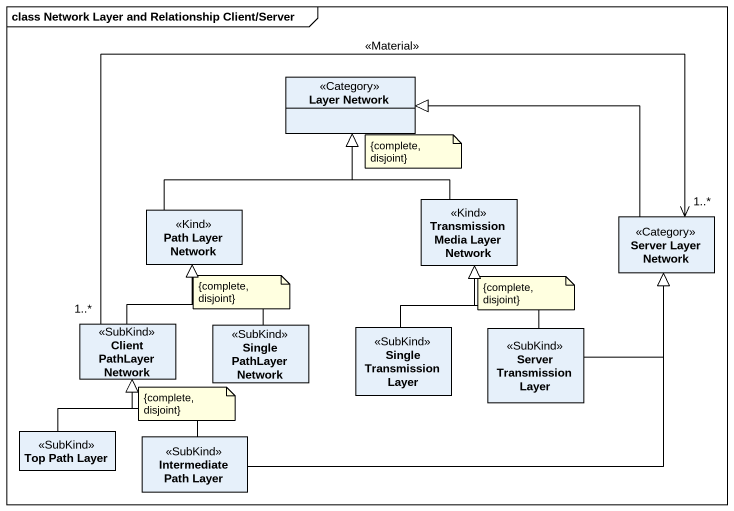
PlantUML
@startuml
mainframe class Network Layer and Relationship Client/Server
hide circle
hide empty members
class "Layer Network" as Layer_Network <<Category>>
class "Path Layer Network" as Path_Layer_Network <<Kind>>
class "Transmission Media Layer Network" as Transmission_Media_Layer <<Kind>>
class "Server Layer Network" as Server_Layer_Network <<Category>>
class "Client PathLayer Network" as Client_PathLayer_Network <<SubKind>>
class "Single PathLayer Network" as Single_PathLayer_Network <<SubKind>>
class "Single Transmission Layer" as Single_Transmission_Layer <<SubKind>>
class "Server Transmission Layer" as Server_Transmission_Layer <<SubKind>>
class "Top Path Layer" as Top_Path_Layer <<SubKind>>
class "Intermediate Path Layer" as Intermediate_Path_Layer <<SubKind>>
Path_Layer_Network -up-|> Layer_Network
Transmission_Media_Layer -up-|> Layer_Network
Server_Layer_Network -left-|> Layer_Network
Client_PathLayer_Network -up-|> Path_Layer_Network
Client_PathLayer_Network "1..*" -right-> "1..*" Server_Layer_Network : <<Material>>
Single_PathLayer_Network -up-|> Path_Layer_Network
Single_Transmission_Layer -up-|> Transmission_Media_Layer
Server_Transmission_Layer -up-|> Transmission_Media_Layer
Server_Transmission_Layer -up-|> Server_Layer_Network
Top_Path_Layer -up-|> Client_PathLayer_Network
Intermediate_Path_Layer -right-|> Server_Layer_Network
Intermediate_Path_Layer -up-|> Client_PathLayer_Network
note as N1
  {complete, disjoint}
end note
note as N2
  {complete, disjoint}
end note
note as N3
  {complete, disjoint}
end note
note as N4
  {complete, disjoint}
end note
@enduml
